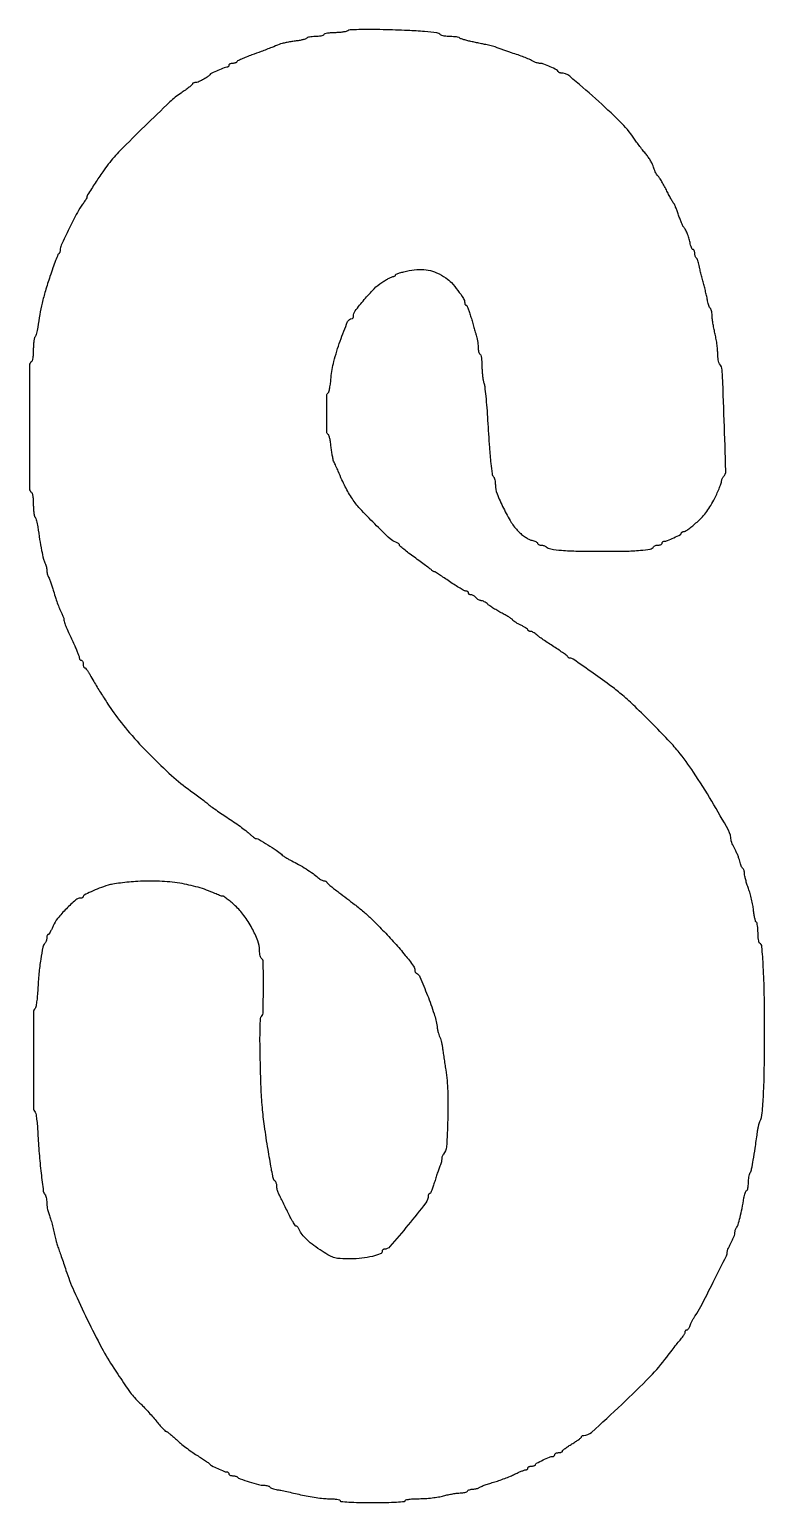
# Model space of a CAD drawing. Extents: x 0.8 to 33.3, y 0.8 to 65.8.
import ezdxf

# ---------------------------------------------------------------- set-up
doc = ezdxf.new("R2010")
doc.units = 0

msp = doc.modelspace()

# ---------------------------------------------------------------- linework, layer by layer
msp.add_lwpolyline([(14.901333, 65.788092, -0.090069), (14.825156, 65.75538, -0.01906), (14.682536, 65.728269, -0.019375), (14.512403, 65.709309, -0.017325), (14.33483, 65.70263, 0.017898), (14.162679, 65.695957, 0.02463), (14.00906, 65.676843, 0.022883), (13.887412, 65.649795, 0.190421), (13.843, 65.616667, -0.169477), (13.802531, 65.583843, -0.031768), (13.709496, 65.556871, -0.030777), (13.591677, 65.538203, -0.023905), (13.462, 65.532, 0.020572), (13.332849, 65.526684, 0.027502), (13.216671, 65.510636, 0.027049), (13.124925, 65.487566, 0.181142), (13.088377, 65.45927, -0.179814), (13.048267, 65.428051, -0.01519), (12.920077, 65.391855, -0.018645), (12.759907, 65.35813, -0.013314), (12.578562, 65.331904, 0.012397), (12.383276, 65.304029, 0.010887), (12.180921, 65.265458, 0.011007), (11.999799, 65.22264, 0.031998), (11.877681, 65.182426, -0.001142), (11.550643, 65.051871, -0.003202), (11.320808, 64.962428, -0.002789), (11.073142, 64.869446, -0.000699), (10.668, 64.720558, 0.00783), (10.422629, 64.626392, 0.01165), (10.211241, 64.53567, 0.006845), (10.038496, 64.453841, 0.185913), (10.004778, 64.417436, -0.154868), (9.982497, 64.390261, -0.055319), (9.937177, 64.367455, -0.048341), (9.878457, 64.351892, -0.040642), (9.814278, 64.346667, 0.050201), (9.752181, 64.340416, 0.070178), (9.699669, 64.321796, 0.090315), (9.664344, 64.294321, 0.184457), (9.652, 64.262, -0.109094), (9.644867, 64.229699, -0.099783), (9.62467, 64.202204, -0.095291), (9.594483, 64.183766, -0.089817), (9.558962, 64.177333, 0.096588), (9.442857, 64.154693, 0.008617), (9.167852, 64.037647, 0.008423), (8.896581, 63.911106, 0.100818), (8.805333, 63.841122, -0.069927), (8.692798, 63.743294, -0.020265), (8.494457, 63.625626, -0.018415), (8.290493, 63.525054, -0.10571), (8.173312, 63.5, 0.046768), (8.123396, 63.495321, 0.065222), (8.080829, 63.481347, 0.083539), (8.051643, 63.460768, 0.190559), (8.040998, 63.4365, -0.212244), (8.02304, 63.399797, -0.006886), (7.892728, 63.293617, -0.012135), (7.730976, 63.171756, -0.008008), (7.539526, 63.03926, 0.042088), (7.045525, 62.645073, 0.00405), (5.936824, 61.57918, 0.004818), (4.854388, 60.500946, 0.028682), (4.328399, 59.901667, 0.015647), (4.079675, 59.561764, 0.005803), (3.750418, 59.068751, 0.001781), (3.413627, 58.547509, 0.143495), (3.386667, 58.455499, -0.125353), (3.377269, 58.418604, -0.011171), (3.329192, 58.334858, -0.014017), (3.265945, 58.236515, -0.010477), (3.191007, 58.131658, 0.039119), (2.960539, 57.766708, 0.007346), (2.602295, 57.062105, 0.004202), (2.248849, 56.325299, 0.11016), (2.201333, 56.112252, -0.044118), (2.196634, 56.059099, -0.049503), (2.18268, 56.009696, -0.05586), (2.162196, 55.970902, -0.139687), (2.137833, 55.950556, 0.195875), (2.104559, 55.915946, 0.002825), (1.998312, 55.644609, 0.007292), (1.880159, 55.3239, 0.004685), (1.752038, 54.948667, 0.007572), (1.550852, 54.308536, 0.013404), (1.407206, 53.774077, 0.014571), (1.300448, 53.264762, 0.0113), (1.213052, 52.705, -0.017288), (1.190222, 52.569446, -0.019945), (1.158903, 52.442189, -0.019435), (1.124206, 52.337509, -0.099856), (1.091995, 52.2859, 0.14012), (1.062279, 52.228626, 0.016708), (1.038323, 52.086311, 0.018882), (1.021554, 51.911418, 0.014459), (1.016, 51.719397, -0.016227), (1.009832, 51.529396, -0.022773), (0.991129, 51.360739, -0.020182), (0.964479, 51.226752, -0.197646), (0.931333, 51.181, 0.259345), (0.847611, 51.031224, 0.000551), (0.844601, 48.302333, 0.000551), (0.847611, 45.573443, 0.259345), (0.931333, 45.423667, -0.197646), (0.964479, 45.377915, -0.020182), (0.991129, 45.243928, -0.022773), (1.009832, 45.075271, -0.016227), (1.016, 44.88527, 0.014459), (1.021554, 44.693249, 0.018882), (1.038323, 44.518356, 0.016708), (1.062279, 44.37604, 0.14012), (1.091995, 44.318767, -0.099594), (1.12424, 44.267161, -0.019375), (1.159073, 44.162477, -0.019889), (1.190579, 44.035221, -0.017243), (1.213631, 43.899667, 0.00592), (1.295984, 43.338851, 0.009224), (1.381543, 42.858001, 0.008198), (1.463474, 42.475355, 0.071099), (1.52619, 42.313316, -0.040147), (1.557803, 42.244566, -0.024373), (1.584439, 42.159068, -0.024339), (1.602696, 42.071084, -0.039003), (1.608667, 41.994667, 0.037906), (1.614468, 41.918249, 0.023721), (1.632211, 41.830266, 0.023764), (1.658093, 41.744761, 0.039438), (1.688816, 41.676018, -0.032753), (1.728193, 41.590977, -0.006683), (1.785831, 41.435397, -0.007014), (1.847982, 41.252394, -0.006532), (1.906528, 41.063333, 0.006703), (2.006062, 40.742307, 0.011358), (2.099053, 40.476696, 0.013059), (2.19319, 40.244788, 0.014718), (2.295878, 40.027316, -0.022622), (2.324507, 39.964117, -0.019866), (2.348698, 39.895817, -0.020336), (2.365572, 39.832385, -0.054888), (2.370667, 39.786111, 0.087981), (2.388853, 39.683556, 0.010761), (2.4722, 39.470278, 0.008524), (2.61042, 39.153224, 0.002147), (2.846445, 38.641894, -0.007967), (2.923632, 38.469427, -0.010238), (2.988793, 38.308346, -0.008288), (3.038066, 38.172243, -0.082882), (3.048, 38.112728, 0.085634), (3.054417, 38.075537, 0.093748), (3.072871, 38.043943, 0.100347), (3.10037, 38.022813, 0.11428), (3.132667, 38.015333, -0.191087), (3.164999, 38.002508, -0.088204), (3.192462, 37.965592, -0.068025), (3.211094, 37.910805, -0.048028), (3.217333, 37.846, 0.040222), (3.222558, 37.781163, 0.059546), (3.238288, 37.726408, 0.078314), (3.261373, 37.689176, 0.218238), (3.288667, 37.676667, -0.215811), (3.324997, 37.66022, -0.02141), (3.386488, 37.583833, -0.023935), (3.454442, 37.481703, -0.016705), (3.521501, 37.360639, 0.018593), (3.681447, 37.074433, 0.003888), (3.983992, 36.585993, 0.004336), (4.308376, 36.08104, 0.008991), (4.572, 35.693771, 0.025339), (5.265899, 34.811262, 0.015208), (6.172219, 33.833305, 0.015244), (7.124724, 32.923454, 0.028286), (7.958667, 32.255323, -0.003464), (8.211111, 32.072871, -0.004239), (8.444442, 31.8987, -0.003553), (8.638188, 31.74932, -0.03003), (8.720667, 31.676401, 0.039334), (8.806066, 31.603681, 0.004055), (9.021763, 31.450138, 0.005031), (9.282458, 31.271609, 0.004), (9.567333, 31.083988, -0.006755), (9.861109, 30.888175, -0.006808), (10.148714, 30.684997, -0.006668), (10.394435, 30.501285, -0.027158), (10.535906, 30.379777, 0.015273), (10.637244, 30.288468, 0.019738), (10.735886, 30.211376, 0.017839), (10.82148, 30.154285, 0.139025), (10.867161, 30.141333, -0.135749), (10.984889, 30.10877, -0.005262), (11.373028, 29.870683, -0.00984), (11.745778, 29.626244, -0.034604), (11.9706, 29.44839, 0.032319), (12.053053, 29.382549, 0.013076), (12.173225, 29.303285, 0.012875), (12.307388, 29.224464, 0.015965), (12.436267, 29.158428, -0.019439), (12.729566, 29.005565, -0.012061), (13.061964, 28.804756, -0.011993), (13.370938, 28.597187, -0.029706), (13.583798, 28.426833, 0.028398), (13.654275, 28.370128, 0.028983), (13.73026, 28.322191, 0.030277), (13.800842, 28.288588, 0.096243), (13.851909, 28.278667, -0.061), (13.893772, 28.27354, -0.059122), (13.933635, 28.258454, -0.064132), (13.965632, 28.236186, -0.111835), (13.984111, 28.209856, 0.116175), (14.013361, 28.168931, 0.004815), (14.150871, 28.0509, 0.008128), (14.318619, 27.914293, 0.00566), (14.512173, 27.765356, -0.003156), (15.202338, 27.239765, -0.013243), (15.606511, 26.910483, -0.015656), (15.959856, 26.586914, -0.005704), (16.440438, 26.107527, -0.01074), (16.977136, 25.535743, -0.014207), (17.439313, 24.99131, -0.010014), (17.802489, 24.518916, -0.160199), (17.864667, 24.329834, 0.061468), (17.869695, 24.289089, 0.058961), (17.884492, 24.250173, 0.063738), (17.906333, 24.218819, 0.11019), (17.932157, 24.200556, -0.196295), (18.091702, 24.041542, -0.007053), (18.422307, 23.226382, -0.013378), (18.714536, 22.411782, -0.043555), (18.845487, 21.85409, 0.011976), (18.871859, 21.698147, 0.014396), (18.904355, 21.553012, 0.013113), (18.938196, 21.4332, 0.087531), (18.96649, 21.378333, -0.086924), (18.99468, 21.323831, -0.013511), (19.027992, 21.206619, -0.014702), (19.059788, 21.064745, -0.012326), (19.085333, 20.912667, 0.001184), (19.112511, 20.725427, 0.000475), (19.150527, 20.46949, 0.00047), (19.192009, 20.193812, 0.000595), (19.230906, 19.939, -0.031004), (19.316952, 18.992733, -0.01419), (19.317345, 17.752337, -0.007825), (19.264092, 16.534818, -0.17699), (19.126458, 16.2179, 0.07435), (19.097126, 16.176079, 0.036862), (19.07246, 16.115989, 0.035558), (19.055631, 16.048609, 0.043442), (19.05, 15.983918, -0.039359), (19.044525, 15.914472, -0.022701), (19.02763, 15.832288, -0.022581), (19.003027, 15.750823, -0.034885), (18.973847, 15.683351, 0.031262), (18.935216, 15.595774, 0.005332), (18.874044, 15.424077, 0.005799), (18.806595, 15.22054, 0.005141), (18.74103, 15.007167, -0.010335), (18.676393, 14.804339, -0.016283), (18.611729, 14.633443, -0.010411), (18.551959, 14.497827, -0.29158), (18.52085, 14.478, 0.13086), (18.496628, 14.47155, 0.100641), (18.475991, 14.453411, 0.088364), (18.462111, 14.426276, 0.074277), (18.457333, 14.394292, -0.166335), (18.344908, 14.065693, -0.007168), (17.572982, 13.098602, -0.006107), (16.765795, 12.140643, -0.217954), (16.508006, 12.022667, 0.090115), (16.476443, 12.016932, 0.095393), (16.449618, 12.000496, 0.099735), (16.43167, 11.975987, 0.108741), (16.425333, 11.947193, -0.307239), (16.339566, 11.82079, -0.033775), (15.988218, 11.707883, -0.034005), (15.528762, 11.626446, -0.026867), (15.024545, 11.599333, -0.010423), (14.574237, 11.608721, -0.055159), (14.330687, 11.646003, -0.060966), (14.112085, 11.734301, -0.01441), (13.772799, 11.935143, -0.019494), (13.403189, 12.189249, -0.029182), (13.103521, 12.441458, -0.034074), (12.883265, 12.680409, -0.077701), (12.761396, 12.892522, 0.040924), (12.734505, 12.948444, 0.048934), (12.700182, 12.995737, 0.056197), (12.663965, 13.02834, 0.15642), (12.631763, 13.038667, -0.255341), (12.591707, 13.060549, -0.007336), (12.485502, 13.231416, -0.01314), (12.365514, 13.443342, -0.008459), (12.237138, 13.694833, 0.000198), (12.108801, 13.956849, 0.000243), (11.988731, 14.201438, 0.000202), (11.887613, 14.406957, 0.001761), (11.842366, 14.498018, -0.036262), (11.814116, 14.566318, -0.022028), (11.790316, 14.65046, -0.022018), (11.773991, 14.736471, -0.035902), (11.768667, 14.810521, 0.041647), (11.763097, 14.877279, 0.043729), (11.746544, 14.941068, 0.047886), (11.722276, 14.99302, 0.121728), (11.693355, 15.022552, -0.171989), (11.637116, 15.092587, -0.029633), (11.58988, 15.258928, -0.011844), (11.527695, 15.575854, -0.000926), (11.383439, 16.425333, -0.006982), (11.226316, 17.448353, -0.012938), (11.13194, 18.28326, -0.01172), (11.075489, 19.174624, -0.004688), (11.038276, 20.397151, -0.003318), (11.026774, 21.194837, -0.008491), (11.032088, 21.772519, -0.005218), (11.048018, 22.207356, -0.186711), (11.088051, 22.297918, 0.194948), (11.167032, 22.484553, 0.003495), (11.176184, 23.590383, 0.002946), (11.171034, 24.708462, 0.257133), (11.091333, 24.849667, -0.163785), (11.05856, 24.889171, -0.033998), (11.031537, 24.976565, -0.032361), (11.012877, 25.08712, -0.025634), (11.006667, 25.208181, 0.091475), (10.927813, 25.635586, 0.0337), (10.66991, 26.194596, 0.03349), (10.316835, 26.749601, 0.049237), (9.93077, 27.179321, 0.008652), (9.747599, 27.341001, 0.012397), (9.579334, 27.477367, 0.008296), (9.435552, 27.584348, 0.157044), (9.382806, 27.601333, -0.07093), (9.333911, 27.608305, -0.011927), (9.243546, 27.636963, -0.012843), (9.138262, 27.676188, -0.011092), (9.029796, 27.722625, 0.037106), (8.294836, 27.993001, 0.030904), (7.481682, 28.171892, 0.028708), (6.592699, 28.258716, 0.022973), (5.630333, 28.252961, 0.009571), (5.245827, 28.225592, 0.009425), (4.86066, 28.183422, 0.009337), (4.524741, 28.133829, 0.035206), (4.318, 28.084192, 0.014103), (3.927173, 27.948479, 0.016528), (3.565085, 27.797317, 0.009476), (3.260244, 27.651009, 0.283327), (3.217333, 27.58136, -0.166395), (3.208886, 27.556681, -0.09529), (3.184992, 27.53567, -0.076194), (3.149347, 27.521468, -0.056826), (3.107234, 27.516667, 0.181099), (2.888064, 27.434592, 0.018391), (2.475723, 27.047824, 0.023309), (2.089548, 26.619764, 0.074444), (1.89268, 26.29043, -0.013278), (1.82791, 26.144105, -0.020035), (1.763136, 26.020694, -0.015538), (1.704284, 25.92566, -0.250089), (1.672167, 25.908317, 0.219299), (1.647864, 25.896972, 0.077208), (1.62732, 25.863326, 0.058843), (1.613316, 25.813977, 0.039759), (1.608667, 25.7556, -0.048859), (1.602333, 25.690935, -0.037795), (1.583382, 25.622683, -0.038852), (1.555587, 25.561114, -0.071039), (1.522591, 25.517125, 0.149862), (1.436338, 25.35459, 0.009662), (1.344051, 24.82034, 0.013813), (1.26457, 24.183193, 0.011132), (1.213399, 23.495, -0.009091), (1.192481, 23.197231, -0.012862), (1.162241, 22.93321, -0.008982), (1.127752, 22.716365, -0.151136), (1.094887, 22.652567, 0.195491), (1.020452, 22.471268, 0.000884), (1.016871, 20.362179, 0.000882), (1.020738, 18.252926, 0.195977), (1.095204, 18.0721, -0.15569), (1.128226, 18.006897, -0.007758), (1.163165, 17.766586, -0.01188), (1.193901, 17.475224, -0.00826), (1.215338, 17.145, 0.008274), (1.273154, 16.254756, 0.008627), (1.359806, 15.379254, 0.003745), (1.45777, 14.58938, 0.161786), (1.530287, 14.4399, -0.111097), (1.560565, 14.390646, -0.02903), (1.585643, 14.300683, -0.028027), (1.602899, 14.192217, -0.025438), (1.608667, 14.078918, 0.023425), (1.614207, 13.960723, 0.020239), (1.630825, 13.837594, 0.02073), (1.655072, 13.727136, 0.054185), (1.6841, 13.651351, -0.044253), (1.72131, 13.559687, -0.00603), (1.779547, 13.360989, -0.006899), (1.842604, 13.123236, -0.005776), (1.903099, 12.869333, 0.005023), (1.963576, 12.613802, 0.00577), (2.026572, 12.371123, 0.005224), (2.084456, 12.166724, 0.032847), (2.121829, 12.065, -0.01905), (2.16449, 11.958086, -0.002098), (2.251817, 11.709135, -0.002559), (2.353043, 11.411721, -0.002067), (2.45879, 11.091333, 0.026227), (2.804646, 10.191937, 0.008904), (3.39824, 8.922383, 0.00903), (4.043065, 7.663043, 0.022997), (4.56821, 6.781527, 0.001666), (5.059702, 6.042032, 0.013035), (5.298469, 5.704733, 0.024891), (5.489021, 5.474715, 0.017269), (5.725567, 5.233747, -0.012222), (5.878293, 5.081275, -0.005689), (6.069206, 4.876511, -0.005632), (6.264833, 4.65693, -0.00783), (6.434667, 4.455642, 0.007715), (6.585625, 4.276642, 0.011428), (6.723862, 4.124912, 0.006751), (6.843307, 4.003019, 0.178936), (6.88414, 3.984395, -0.145033), (6.92612, 3.968505, -0.007087), (7.04444, 3.875901, -0.011012), (7.182715, 3.759369, -0.007683), (7.333689, 3.622161, 0.017051), (7.517106, 3.461638, 0.008786), (7.756783, 3.272819, 0.008723), (8.010418, 3.087017, 0.013044), (8.238882, 2.934473, -0.003916), (8.442759, 2.803663, -0.005591), (8.621476, 2.68414, -0.003204), (8.770101, 2.580913, -0.08097), (8.805333, 2.546401, 0.118011), (8.890987, 2.474006, 0.009347), (9.161004, 2.344212, 0.010304), (9.434255, 2.225846, 0.097348), (9.558962, 2.201333, -0.089817), (9.594483, 2.194901, -0.095291), (9.62467, 2.176462, -0.099783), (9.644867, 2.148968, -0.109094), (9.652, 2.116667, 0.177615), (9.663852, 2.084355, 0.092341), (9.697597, 2.056871, 0.072432), (9.747834, 2.038262, 0.05258), (9.807222, 2.032, -0.031803), (9.870664, 2.027961, -0.032011), (9.93294, 2.015908, -0.033761), (9.985574, 1.99831, -0.099132), (10.017225, 1.97722, 0.112072), (10.154104, 1.890986, 0.00929), (10.55569, 1.75773, 0.012017), (10.959746, 1.642512, 0.060478), (11.19217, 1.611431, -0.030287), (11.2828, 1.604831, -0.036011), (11.366752, 1.587356, -0.03891), (11.43355, 1.562593, -0.147158), (11.466552, 1.533355, 0.139636), (11.501476, 1.501482, 0.027235), (11.580485, 1.467348, 0.027008), (11.679989, 1.436638, 0.022134), (11.789049, 1.414407, -0.011088), (11.942055, 1.386722, -0.002368), (12.206517, 1.331482, -0.002475), (12.512384, 1.264496, -0.002354), (12.822711, 1.193386, 0.012301), (13.148793, 1.125462, 0.009917), (13.502112, 1.068107, 0.010051), (13.830609, 1.028165, 0.025229), (14.071544, 1.016, -0.01613), (14.260228, 1.009912, -0.026557), (14.418719, 0.991184, -0.024943), (14.537388, 0.964574, -0.33704), (14.562667, 0.931333, 0.390967), (14.597953, 0.893105, 0.005315), (14.943667, 0.869078, 0.010359), (15.394262, 0.85193, 0.00433), (16.002, 0.846667, 0.00433), (16.609738, 0.85193, 0.010359), (17.060333, 0.869078, 0.005315), (17.406047, 0.893105, 0.390967), (17.441333, 0.931333, -0.352444), (17.469114, 0.965849, -0.019183), (17.61621, 0.992165, -0.02219), (17.812738, 1.010753, -0.012073), (18.055167, 1.017005, 0.016793), (18.324199, 1.026484, 0.011848), (18.625476, 1.05443, 0.011975), (18.912587, 1.094932, 0.024541), (19.134667, 1.143, -0.012429), (19.332763, 1.190926, -0.010734), (19.542906, 1.23157, -0.010862), (19.735046, 1.260188, -0.030613), (19.870503, 1.268995, 0.028914), (19.977766, 1.275604, 0.035092), (20.076682, 1.294576, 0.037716), (20.155181, 1.321907, 0.152868), (20.193, 1.354667, -0.123387), (20.226425, 1.387188, -0.047457), (20.285691, 1.414463, -0.0433), (20.358599, 1.433073, -0.040867), (20.435063, 1.439333, 0.032976), (20.513605, 1.444519, 0.030734), (20.592692, 1.46, 0.032159), (20.6612, 1.48263, 0.084026), (20.705233, 1.509688, -0.084863), (20.762767, 1.54491, -0.007371), (20.9237, 1.606456, -0.009527), (21.119358, 1.673797, -0.007258), (21.336, 1.740316, 0.011377), (21.57456, 1.81572, 0.008261), (21.836592, 1.910012, 0.008353), (22.08244, 2.007822, 0.018045), (22.267333, 2.09294, -0.010182), (22.420967, 2.166617, -0.012473), (22.567503, 2.228892, -0.010985), (22.692281, 2.27514, -0.082593), (22.754167, 2.285646, 0.078462), (22.794595, 2.292168, 0.0903), (22.828912, 2.310767, 0.100408), (22.851856, 2.338348, 0.124063), (22.86, 2.370667, -0.191087), (22.872825, 2.402999, -0.088204), (22.909742, 2.430462, -0.068025), (22.964528, 2.449094, -0.048028), (23.029333, 2.455333, 0.036372), (23.094185, 2.460057, 0.054933), (23.148925, 2.474337, 0.071963), (23.186406, 2.495235, 0.233749), (23.198667, 2.520027, -0.281423), (23.237254, 2.583155, -0.008471), (23.525739, 2.724845, -0.013998), (23.811469, 2.84958, -0.0962), (23.961247, 2.878667, 0.099744), (23.993337, 2.885132, 0.098108), (24.020633, 2.903538, 0.097777), (24.038916, 2.93102, 0.098337), (24.045333, 2.963333, -0.191087), (24.058158, 2.995666, -0.088204), (24.095075, 3.023129, -0.068025), (24.149861, 3.041761, -0.048028), (24.214667, 3.048, 0.037804), (24.279513, 3.05291, 0.056681), (24.334258, 3.067731, 0.074444), (24.371638, 3.089443, 0.227808), (24.384, 3.115168, -0.223527), (24.401362, 3.152065, -0.011435), (24.507861, 3.236141, -0.016414), (24.644083, 3.331874, -0.010999), (24.805653, 3.432668, 0.010234), (24.967349, 3.533197, 0.015309), (25.103939, 3.628118, 0.010205), (25.211638, 3.711418, 0.219841), (25.228987, 3.7465, -0.14569), (25.236901, 3.770723, -0.096094), (25.257998, 3.791347, -0.080867), (25.289053, 3.805255, -0.065014), (25.325391, 3.81, 0.186742), (25.671251, 3.943841, 0.004172), (27.00369, 5.17721, 0.009809), (28.254248, 6.401455, 0.033233), (28.998333, 7.267197, -0.00166), (29.227063, 7.570052, -0.003052), (29.415576, 7.814827, -0.003705), (29.575747, 8.017086, -0.005849), (29.716431, 8.187927, 0.037235), (29.749436, 8.233562, 0.031671), (29.777335, 8.286068, 0.032898), (29.796592, 8.337337, 0.073517), (29.802667, 8.378427, -0.088258), (29.80866, 8.412118, -0.094742), (29.825862, 8.440746, -0.100016), (29.851505, 8.459897, -0.110977), (29.881628, 8.466667, 0.184187), (29.916077, 8.479802, 0.053782), (29.954769, 8.522626, 0.046157), (29.991291, 8.584246, 0.035452), (30.019736, 8.657167, -0.03285), (30.054329, 8.74723, -0.013994), (30.111737, 8.862991, -0.013776), (30.180071, 8.983475, -0.017593), (30.249875, 9.090333, 0.03432), (30.493797, 9.492481, 0.002892), (31.044433, 10.574276, 0.001135), (31.62438, 11.73672, 0.115636), (31.665333, 11.911432, -0.08366), (31.675262, 11.970354, -0.014979), (31.715075, 12.074915, -0.015805), (31.76984, 12.195797, -0.013693), (31.834667, 12.319, 0.018998), (31.899482, 12.445417, 0.019208), (31.954258, 12.575934, 0.019412), (31.993042, 12.692915, 0.070444), (32.004, 12.770309, -0.045393), (32.009755, 12.833574, -0.036464), (32.026959, 12.89975, -0.037707), (32.052184, 12.958978, -0.073397), (32.082159, 13.000567, 0.123807), (32.141998, 13.103947, 0.009021), (32.227342, 13.424383, 0.011823), (32.316096, 13.823888, 0.00773), (32.400364, 14.288285, -0.021964), (32.423377, 14.397345, -0.026764), (32.454747, 14.496848, -0.026943), (32.489358, 14.575876, -0.138515), (32.521355, 14.610781, 0.170696), (32.550561, 14.646966, 0.031283), (32.574544, 14.730869, 0.030436), (32.59115, 14.837139, 0.023544), (32.596667, 14.95423, -0.024095), (32.60269, 15.079138, -0.020955), (32.620749, 15.208915, -0.021486), (32.647099, 15.325041, -0.056383), (32.678648, 15.404315, 0.071323), (32.73788, 15.567093, 0.007871), (32.813303, 15.957485, 0.008242), (32.896324, 16.476487, 0.003954), (32.986601, 17.145, -0.013114), (33.008445, 17.28708, -0.011569), (33.038504, 17.433925, -0.011702), (33.07177, 17.565048, -0.034162), (33.102897, 17.653, 0.07791), (33.201908, 18.036048, 0.011374), (33.26205, 18.83976, 0.009706), (33.299256, 19.982951, 0.003369), (33.309786, 21.632333, 0.003776), (33.296618, 23.29782, 0.010058), (33.254343, 24.485688, 0.00636), (33.193847, 25.368651, 0.238391), (33.092243, 25.534678, -0.19743), (33.063964, 25.573679, -0.020272), (33.041221, 25.68763, -0.022836), (33.025263, 25.831085, -0.016282), (33.02, 25.992667, 0.016302), (33.01473, 26.154252, 0.022859), (32.998753, 26.297719, 0.020305), (32.975982, 26.411675, 0.197353), (32.947669, 26.450709, -0.184708), (32.916738, 26.491235, -0.014216), (32.881132, 26.62606, -0.01798), (32.848147, 26.794116, -0.012696), (32.822731, 26.984873, 0.019423), (32.790246, 27.205927, 0.011472), (32.735229, 27.466993, 0.011469), (32.66823, 27.725522, 0.01925), (32.598728, 27.938805, -0.011729), (32.533118, 28.130321, -0.012306), (32.477681, 28.32168, -0.012031), (32.437951, 28.488864, -0.052361), (32.427333, 28.589975, 0.038426), (32.42156, 28.664981, 0.041882), (32.404376, 28.736019, 0.04597), (32.379223, 28.79343, 0.128808), (32.349181, 28.824974, -0.126547), (32.315251, 28.860284, -0.026306), (32.276664, 28.937949, -0.02606), (32.240374, 29.035423, -0.022026), (32.212062, 29.141744, 0.026338), (32.178125, 29.264911, 0.01373), (32.123648, 29.414619, 0.013616), (32.059166, 29.565583, 0.020214), (31.993882, 29.693681, -0.011125), (31.932918, 29.808113, -0.013713), (31.881436, 29.917514, -0.012128), (31.843266, 30.010862, -0.091227), (31.834667, 30.057603, 0.127892), (31.716943, 30.510321, 0.007017), (30.977925, 31.792578, 0.011894), (30.174243, 33.072584, 0.026182), (29.487547, 34.001074, 0.017629), (29.039474, 34.507431, 0.005419), (28.328782, 35.239623, 0.005557), (27.592595, 35.965501, 0.014461), (27.042291, 36.466278, 0.018904), (26.554096, 36.854318, 0.004932), (25.740981, 37.439635, 0.001354), (24.858917, 38.057901, 0.153346), (24.724876, 38.1, -0.079094), (24.69495, 38.104764, -0.062173), (24.665196, 38.118768, -0.062809), (24.640101, 38.13946, -0.085167), (24.623889, 38.163891, 0.130353), (24.593769, 38.201505, 0.003917), (24.429861, 38.320643, 0.00753), (24.232145, 38.457548, 0.005102), (24.003, 38.607795, -0.004707), (23.764062, 38.764194, -0.005217), (23.536216, 38.919879, -0.004854), (23.344564, 39.056574, -0.026768), (23.246202, 39.136571, 0.030223), (23.175204, 39.193503, 0.02997), (23.097667, 39.241634, 0.0314), (23.024922, 39.275247, 0.09278), (22.971035, 39.285333, -0.055163), (22.928489, 39.290042, -0.073965), (22.892331, 39.303986, -0.092667), (22.867884, 39.324601, -0.16912), (22.859029, 39.348833, 0.229019), (22.842624, 39.381485, 0.01699), (22.759145, 39.441205, 0.020877), (22.649818, 39.507522, 0.014181), (22.520362, 39.574121, -0.01197), (22.390957, 39.639972, -0.018051), (22.281865, 39.704002, -0.01311), (22.197044, 39.761173, -0.242467), (22.182667, 39.789078, 0.248387), (22.167134, 39.818416, 0.007296), (22.046445, 39.897896, 0.013023), (21.896666, 39.988031, 0.008417), (21.718933, 40.084862, -0.010294), (21.529093, 40.189216, -0.010048), (21.342151, 40.302112, -0.009988), (21.182056, 40.407772, -0.036689), (21.087473, 40.48374, 0.03202), (21.014425, 40.54354, 0.03119), (20.933716, 40.594098, 0.032763), (20.857297, 40.629309, 0.091823), (20.799574, 40.64, -0.08464), (20.745909, 40.64915, -0.043783), (20.68374, 40.677306, -0.041873), (20.623208, 40.718406, -0.049516), (20.574, 40.767, 0.048188), (20.525052, 40.815594, 0.041499), (20.4653, 40.856694, 0.04354), (20.404263, 40.884874, 0.086594), (20.351966, 40.894, -0.070908), (20.307393, 40.900353, -0.086403), (20.269594, 40.918871, -0.100269), (20.244324, 40.94638, -0.136626), (20.235333, 40.978667, 0.131254), (20.226709, 41.010954, 0.100623), (20.202456, 41.038463, 0.088231), (20.166175, 41.056966, 0.074039), (20.123409, 41.063333, -0.124906), (20.053323, 41.081119, -0.007647), (19.863849, 41.187688, -0.010999), (19.640521, 41.3245, -0.007899), (19.396969, 41.486667, 0.002781), (19.158599, 41.64893, 0.004347), (18.951472, 41.785646, 0.001324), (18.770862, 41.901939, 0.143325), (18.74332, 41.91, -0.117287), (18.722118, 41.915043, -0.020063), (18.685643, 41.935308, -0.020915), (18.643947, 41.963171, -0.01731), (18.601927, 41.996157, 0.01495), (18.532956, 42.050826, 0.001074), (18.336957, 42.196207, 0.001507), (18.102277, 42.368408, 0.001138), (17.8435, 42.556193, -0.006483), (17.592013, 42.742824, -0.010009), (17.380082, 42.911216, -0.004783), (17.206376, 43.057822, -0.218437), (17.187333, 43.099331, 0.178087), (17.176247, 43.12947, 0.055302), (17.140535, 43.163098, 0.047411), (17.088998, 43.194703, 0.037022), (17.028021, 43.219153, -0.113465), (16.776333, 43.367737, -0.00579), (16.091482, 44.03293, -0.009208), (15.440731, 44.704085, -0.043), (15.108431, 45.127333, -0.012508), (14.94016, 45.398954, -0.014127), (14.792701, 45.667999, -0.012433), (14.646294, 45.97244, -0.006662), (14.479992, 46.355, 0.003918), (14.433667, 46.463186, 0.003198), (14.382452, 46.578239, 0.003231), (14.333953, 46.683525, 0.008464), (14.297374, 46.758283, -0.058321), (14.264606, 46.846549, -0.011232), (14.227912, 47.013383, -0.011819), (14.193897, 47.211066, -0.010655), (14.167916, 47.417077, 0.012232), (14.142253, 47.61552, 0.017444), (14.109058, 47.790051, 0.013478), (14.073267, 47.93034, 0.187263), (14.042331, 47.971291, -0.255989), (13.977522, 48.085538, -0.003686), (13.971516, 48.894974, -0.003686), (13.977445, 49.704414, -0.256015), (14.042243, 49.818655, 0.200351), (14.072947, 49.861503, 0.010381), (14.108342, 50.03129, 0.015132), (14.140904, 50.240356, 0.010295), (14.165814, 50.479819, -0.0442), (14.289502, 51.194347, -0.020348), (14.569195, 52.097115, -0.011589), (14.896416, 52.955226, -0.304771), (15.091033, 53.086, 0.165426), (15.115562, 53.094344, 0.09552), (15.136445, 53.117936, 0.076523), (15.150559, 53.153134, 0.057215), (15.155333, 53.194717, -0.162952), (15.232068, 53.423916, -0.013335), (15.631222, 53.924854, -0.018519), (16.067387, 54.405907, -0.056748), (16.407982, 54.683532, -0.010001), (16.573406, 54.785072, -0.013094), (16.728699, 54.870783, -0.01065), (16.860601, 54.935616, -0.109318), (16.919579, 54.948667, 0.070533), (16.957193, 54.953999, 0.086174), (16.989089, 54.969548, 0.100212), (17.010413, 54.992645, 0.137296), (17.018, 55.019753, -0.316271), (17.040862, 55.052281, -0.011542), (17.192079, 55.102803, -0.017363), (17.383446, 55.154664, -0.010857), (17.610611, 55.202656, -0.034727), (18.074326, 55.257191, -0.060962), (18.458955, 55.228626, -0.060703), (18.826449, 55.107999, -0.034133), (19.237708, 54.879759, -0.063547), (19.481314, 54.673813, -0.024456), (19.764881, 54.332431, -0.020913), (20.007825, 53.979166, -0.141077), (20.066, 53.777088, 0.065151), (20.070924, 53.739462, 0.082635), (20.085359, 53.707578, 0.098986), (20.10677, 53.68625, 0.147586), (20.131902, 53.678667, -0.293819), (20.163742, 53.658188, -0.011315), (20.221611, 53.523224, -0.017063), (20.283666, 53.352327, -0.010829), (20.344751, 53.1495, 0.001732), (20.407134, 52.927836, 0.001573), (20.473057, 52.699398, 0.001574), (20.533313, 52.495421, 0.005073), (20.575183, 52.360322, -0.023687), (20.607187, 52.241602, -0.014503), (20.634143, 52.099093, -0.014529), (20.652674, 51.956117, -0.024963), (20.658667, 51.836152, 0.029633), (20.664893, 51.731192, 0.03574), (20.683537, 51.634219, 0.038574), (20.710654, 51.557196, 0.151545), (20.743333, 51.519667, -0.196281), (20.77646, 51.474193, -0.020753), (20.803129, 51.342937, -0.02317), (20.82183, 51.177588, -0.016574), (20.828, 50.991514, 0.015408), (20.834203, 50.790274, 0.013199), (20.85284, 50.579084, 0.013397), (20.879997, 50.388053, 0.036624), (20.912563, 50.255678, -0.04875), (20.949832, 50.086648, -0.004539), (20.99699, 49.661676, -0.005802), (21.04284, 49.152663, -0.004525), (21.081227, 48.598667, 0.002002), (21.158547, 47.394685, 0.009161), (21.219052, 46.696612, 0.009951), (21.275842, 46.243495, 0.15636), (21.34345, 46.105233, -0.109853), (21.373279, 46.05616, -0.028763), (21.397984, 45.966835, -0.027794), (21.414984, 45.859271, -0.025299), (21.420667, 45.747039, 0.095628), (21.495197, 45.360912, 0.019611), (21.780064, 44.72399, 0.021341), (22.124449, 44.09727, 0.058884), (22.433949, 43.700755, 0.026757), (22.580307, 43.567949, 0.024213), (22.74482, 43.446742, 0.024977), (22.902853, 43.352739, 0.06772), (23.025003, 43.307951, -0.02706), (23.123947, 43.280534, -0.039059), (23.207449, 43.244985, -0.044337), (23.266749, 43.207043, -0.232296), (23.283333, 43.173273, 0.187562), (23.294903, 43.143515, 0.089343), (23.328101, 43.118228, 0.069166), (23.377413, 43.101082, 0.049168), (23.435733, 43.095333, -0.043468), (23.499985, 43.089737, -0.035446), (23.566993, 43.07301, -0.036724), (23.626825, 43.048492, -0.073812), (23.668567, 43.019339, 0.151665), (23.864548, 42.923216, 0.018298), (24.347781, 42.865748, 0.015407), (25.057084, 42.829567, 0.004845), (26.119667, 42.818448, 0.004839), (27.16026, 42.827714, 0.017289), (27.824812, 42.863071, 0.02085), (28.263684, 42.92019, 0.214739), (28.411448, 43.020021, -0.121142), (28.44091, 43.048941, -0.048035), (28.492595, 43.07321, -0.04388), (28.556012, 43.089763, -0.041926), (28.62233, 43.095333, 0.049547), (28.685217, 43.10158, 0.069539), (28.738393, 43.120204, 0.089706), (28.774181, 43.147675, 0.186414), (28.786667, 43.18, -0.098337), (28.793084, 43.212313, -0.097777), (28.811367, 43.239796, -0.098108), (28.838663, 43.258201, -0.099744), (28.870753, 43.264667, 0.0962), (29.020531, 43.293753, 0.013998), (29.306261, 43.418488, 0.008471), (29.594746, 43.560178, 0.281423), (29.633333, 43.623306, -0.166395), (29.64178, 43.647986, -0.09529), (29.665675, 43.668996, -0.076194), (29.70132, 43.683198, -0.056826), (29.743432, 43.688, 0.146254), (29.808675, 43.707501, 0.011335), (29.960511, 43.812175, 0.014735), (30.138123, 43.948802, 0.010702), (30.327818, 44.110724, 0.022999), (30.564345, 44.341906, 0.02788), (30.762963, 44.580076, 0.027), (30.938769, 44.8453, 0.019446), (31.106719, 45.158295, 0.007044), (31.223389, 45.406432, 0.009402), (31.321853, 45.635087, 0.00702), (31.397521, 45.828011, 0.090178), (31.411333, 45.903971, -0.060889), (31.417777, 45.956692, -0.039085), (31.437271, 46.015244, -0.038921), (31.465821, 46.070445, -0.057633), (31.499632, 46.113099, 0.206557), (31.60023, 46.366423, 0.001628), (31.52742, 48.597161, 0.001761), (31.439866, 50.817835, 0.185268), (31.320887, 51.0921, -0.129663), (31.290147, 51.146062, -0.02234), (31.264784, 51.262068, -0.023014), (31.246967, 51.404378, -0.018777), (31.240677, 51.557767, 0.023026), (31.231588, 51.741319, 0.0106), (31.203712, 51.979063, 0.010474), (31.163773, 52.228338, 0.014278), (31.116693, 52.451, -0.010115), (31.069514, 52.665307, -0.009086), (31.029178, 52.889137, -0.009149), (31.000317, 53.091268, -0.028099), (30.991016, 53.22917, 0.025644), (30.984336, 53.336017, 0.032195), (30.966763, 53.43365, 0.033791), (30.942028, 53.510867, 0.161292), (30.912688, 53.545885, -0.139934), (30.880848, 53.580815, -0.027313), (30.84684, 53.659819, -0.027072), (30.816306, 53.759322, -0.022178), (30.794283, 53.868382, 0.014553), (30.76819, 54.008577, 0.004831), (30.721993, 54.212498, 0.004805), (30.666416, 54.437606, 0.005448), (30.608705, 54.652333, -0.005177), (30.550869, 54.867061, -0.004562), (30.494916, 55.092169, -0.004586), (30.448174, 55.296087, -0.013805), (30.421423, 55.436285, 0.022037), (30.398746, 55.545345, 0.026869), (30.367661, 55.644848, 0.027069), (30.333255, 55.723868, 0.138997), (30.301312, 55.758781, -0.121142), (30.272393, 55.788243, -0.048035), (30.248123, 55.839928, -0.04388), (30.231571, 55.903346, -0.041926), (30.226, 55.969663, 0.043838), (30.220474, 56.032573, 0.06362), (30.203897, 56.085726, 0.083369), (30.179516, 56.121692, 0.204979), (30.150756, 56.134, -0.26058), (30.118103, 56.152257, -0.035669), (30.08071, 56.22411, -0.033522), (30.045479, 56.323229, -0.022267), (30.017964, 56.440756, 0.028362), (29.966502, 56.649104, 0.025528), (29.890295, 56.857932, 0.02633), (29.802659, 57.037698, 0.071949), (29.717304, 57.15, -0.098629), (29.69427, 57.183892, -0.004312), (29.639423, 57.316688, -0.007176), (29.577668, 57.47652, -0.005046), (29.5126, 57.658, 0.006312), (29.447015, 57.839475, 0.008911), (29.383684, 57.999313, 0.005701), (29.326952, 58.131115, 0.113451), (29.300772, 58.166, -0.088944), (29.271961, 58.200744, -0.003541), (29.191616, 58.345123, -0.006147), (29.099417, 58.51863, -0.0043), (28.999601, 58.716333, 0.009531), (28.89278, 58.922522, 0.009882), (28.779409, 59.121993, 0.009638), (28.674662, 59.290614, 0.04153), (28.602506, 59.383941, -0.043808), (28.542821, 59.461868, -0.025068), (28.48433, 59.565, -0.024883), (28.435529, 59.675453, -0.037536), (28.405334, 59.77618, 0.057531), (28.366897, 59.887981, 0.020775), (28.28805, 60.036657, 0.020284), (28.187384, 60.193805, 0.022715), (28.077816, 60.336238, -0.008316), (27.953106, 60.489045, -0.004609), (27.805778, 60.679403, -0.004595), (27.660071, 60.875004, -0.00739), (27.5399, 61.044667, 0.047162), (26.929643, 61.775472, 0.013297), (25.8466, 62.792964, 0.007599), (24.705127, 63.778886, 0.17609), (24.307691, 63.923333, -0.072961), (24.275414, 63.928069, -0.061003), (24.243668, 63.941986, -0.062936), (24.217216, 63.962548, -0.091786), (24.200556, 63.986833, 0.171882), (24.126771, 64.064672, 0.011577), (23.846612, 64.199501, 0.015197), (23.56283, 64.317813, 0.091405), (23.406312, 64.346667, -0.045097), (23.347824, 64.351953, -0.02195), (23.274649, 64.368636, -0.021571), (23.199475, 64.392814, -0.029075), (23.134018, 64.421455, 0.011657), (22.909463, 64.529173, 0.011789), (22.680962, 64.625885, 0.010811), (22.430834, 64.718661, 0.007186), (22.140333, 64.81467, -0.003963), (21.965841, 64.871094, -0.003919), (21.791613, 64.930482, -0.003849), (21.639923, 64.984831, -0.015095), (21.547667, 65.021887, 0.020487), (21.464897, 65.0541, 0.009116), (21.353463, 65.090036, 0.009006), (21.233971, 65.123842, 0.012036), (21.124333, 65.149933, 0.000385), (20.994481, 65.177446, 0.000128), (20.803934, 65.217615, 0.000127), (20.592705, 65.26203, 0.000145), (20.390293, 65.304477, -0.009282), (20.20182, 65.347611, -0.012417), (20.032688, 65.394125, -0.009647), (19.894439, 65.438792, -0.114414), (19.847015, 65.4685, 0.139731), (19.80274, 65.493254, 0.019916), (19.699554, 65.513347, 0.021371), (19.572453, 65.527353, 0.016756), (19.433822, 65.532, -0.02025), (19.293945, 65.537667, -0.024139), (19.163039, 65.554683, -0.023944), (19.055862, 65.579258, -0.123552), (19.003433, 65.609217, 0.159651), (18.835648, 65.689929, 0.010692), (18.298931, 65.749401, 0.011691), (17.545831, 65.79887, 0.004157), (16.467667, 65.835429, 0.004754), (15.865915, 65.845103, 0.009195), (15.384589, 65.839412, 0.006328), (15.007208, 65.823224, 0.133216)], format="xyb", close=True)

doc.saveas('drawing.dxf')
